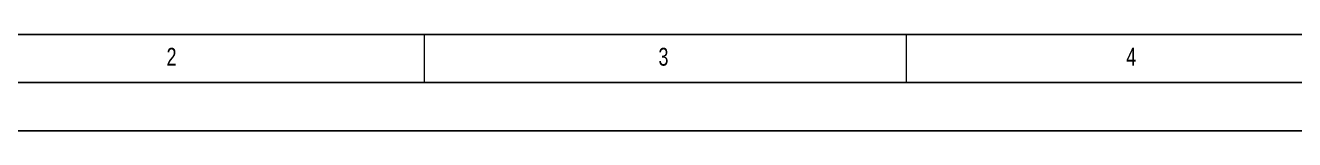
# Model space of a CAD drawing. Header units: millimetres. Extents: x 0 to 420, y 0 to 297.
# Drawn here: x 73.6 to 205.3, y 0 to 10 of the extents above; entities that cross this region are included whole.
import ezdxf

# ---------------------------------------------------------------- set-up
doc = ezdxf.new("R2010")
doc.units = ezdxf.units.MM
doc.layers.add('FORMAT', color=7, linetype='Continuous')
doc.layers.add('SLD-0', color=7, linetype='Continuous')
doc.styles.add('SLDTEXTSTYLE0', font='TXT', dxfattribs={"width": 0.75})

msp = doc.modelspace()

# ---------------------------------------------------------------- linework, layer by layer
at = {"layer": 'SLD-0'}
for p, q in [((20, 10), (410, 10)), ((15, 5), (415, 5)), ((0, 0), (420, 0))]:
    msp.add_line(p, q, dxfattribs=at)
at = {"layer": 'SLD-0', "color": 7, "linetype": 'Continuous', "lineweight": 18}
for p, q in [((115, 5), (115, 10)), ((165, 5), (165, 10))]:
    msp.add_line(p, q, dxfattribs=at)

# ---------------------------------------------------------------- texts
at = {"layer": 'FORMAT', "char_height": 1.85, "attachment_point": 1, "style": 'SLDTEXTSTYLE0'}
for s, insert in [('2', (88.23, 8.6)), ('3', (139.28, 8.6)), ('4', (187.82, 8.6))]:
    msp.add_mtext(s, dxfattribs=dict(at, insert=insert))

doc.saveas('drawing.dxf')
